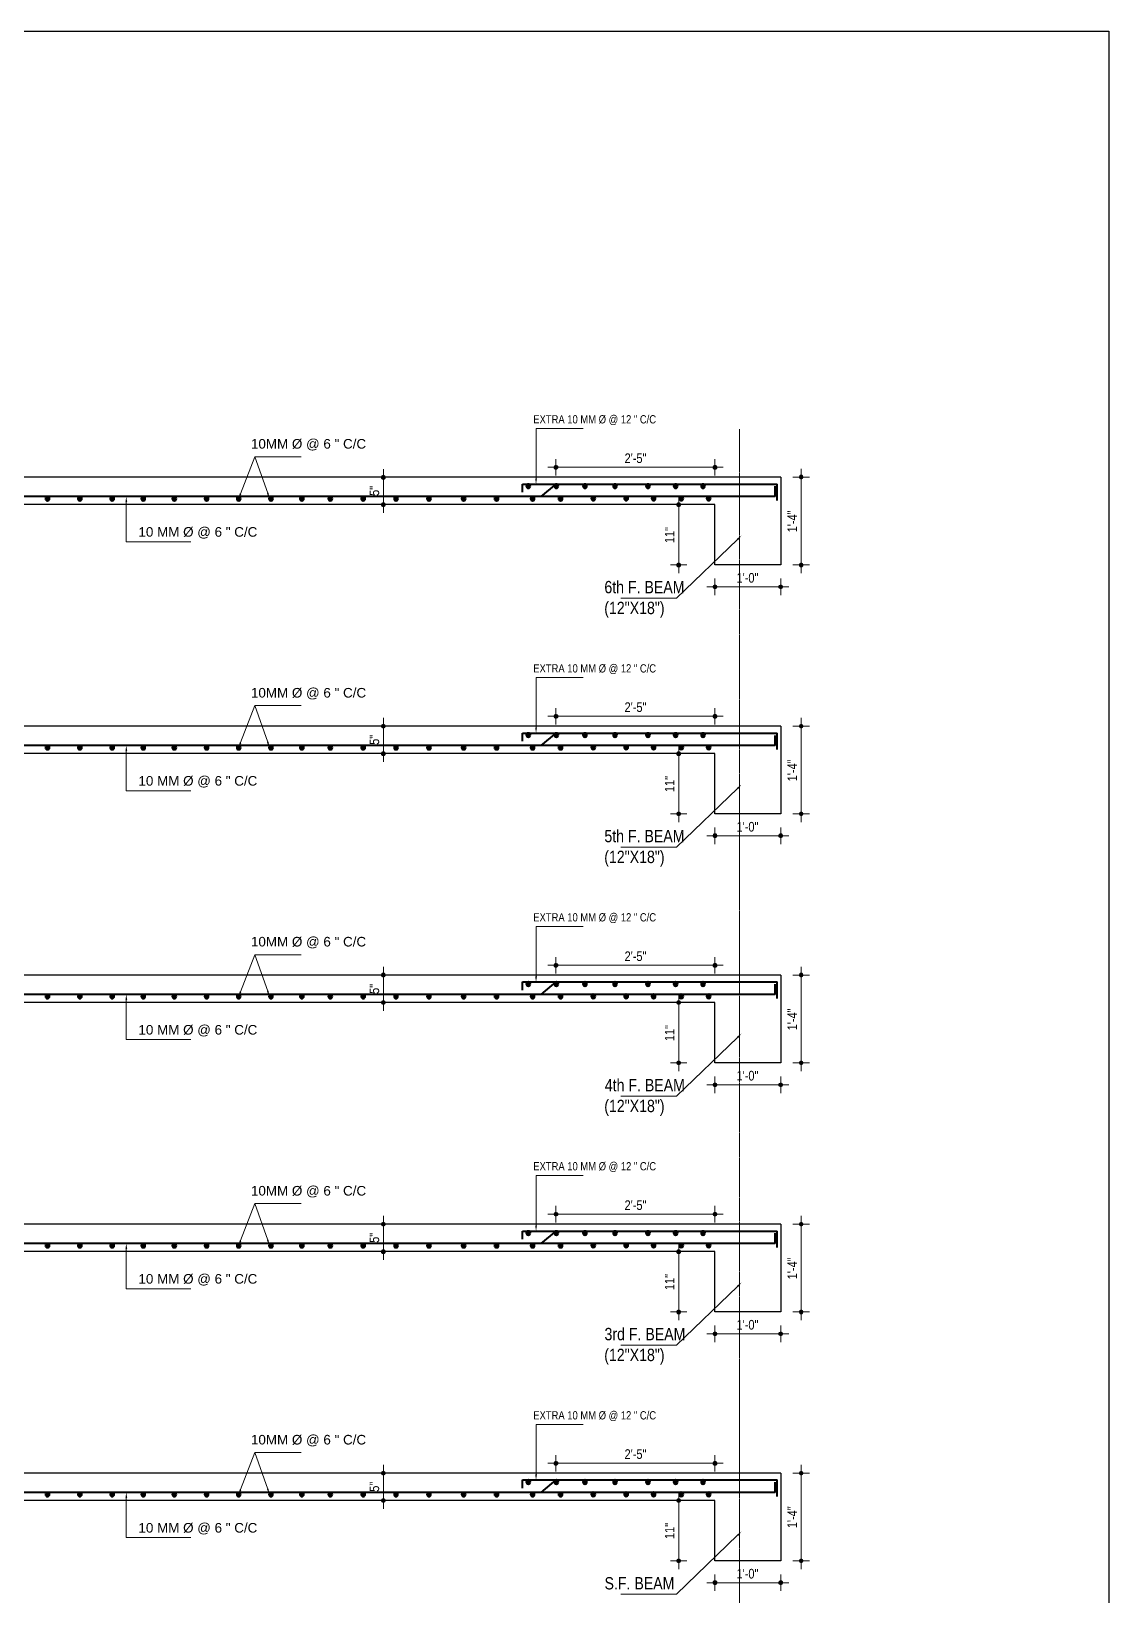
# Model space of a CAD drawing. Header units: inches. Extents: x 57837 to 133168, y 6972 to 27776.
# Drawn here: x 62147 to 62933, y 20198 to 21340 of the extents above; entities that cross this region are included whole.
import ezdxf

# ---------------------------------------------------------------- set-up
doc = ezdxf.new("R2010")
doc.units = ezdxf.units.IN
doc.header["$MEASUREMENT"] = 0
doc.linetypes.add('CENTER', pattern=[2, 1.25, -0.25, 0.25, -0.25])
for name, color, linetype, lineweight in [('CENTER', 9, 'CENTER', 5), ('DIM', 2, 'Continuous', 13), ('ROD', 1, 'Continuous', 40)]:
    doc.layers.add(name, color=color, linetype=linetype, lineweight=lineweight)
doc.layers.add('text', color=255, linetype='Continuous')
doc.styles.add('Arial', font='arial.ttf', dxfattribs={"height": 6.5})
doc.styles.get("Standard").update_dxf_attribs({"font": 'ARIALN.TTF', "height": 7})

msp = doc.modelspace()

# ---------------------------------------------------------------- hatches: boundary and pattern name
at = {"lineweight": 13}
h = msp.add_hatch(color=256, dxfattribs=at)
edge = h.paths.add_edge_path()
edge.add_arc((62529.4, 21021.3), 1.42, 0, 360)
h = msp.add_hatch(color=256, dxfattribs=at)
edge = h.paths.add_edge_path()
edge.add_arc((62645.5, 21021.3), 1.42, 0, 360)
h = msp.add_hatch(color=256, dxfattribs=at)
edge = h.paths.add_edge_path()
edge.add_arc((62403.5, 21014), 1.42, 0, 360)
h = msp.add_hatch(color=256, dxfattribs=at)
edge = h.paths.add_edge_path()
edge.add_arc((62708.4, 21014.1), 1.42, 0, 360)
h = msp.add_hatch(color=256, dxfattribs=at)
edge = h.paths.add_edge_path()
edge.add_arc((62403.5, 20994), 1.42, 0, 360)
h = msp.add_hatch(color=256, dxfattribs=at)
edge = h.paths.add_edge_path()
edge.add_arc((62619, 20994), 1.42, 0, 360)
h = msp.add_hatch(color=256, dxfattribs=at)
edge = h.paths.add_edge_path()
edge.add_arc((62619, 20950), 1.42, 0, 360)
h = msp.add_hatch(color=256, dxfattribs=at)
edge = h.paths.add_edge_path()
edge.add_arc((62708.4, 20950), 1.42, 0, 360)
h = msp.add_hatch(color=256, dxfattribs=at)
edge = h.paths.add_edge_path()
edge.add_arc((62645.5, 20934), 1.42, 0, 360)
h = msp.add_hatch(color=256, dxfattribs=at)
edge = h.paths.add_edge_path()
edge.add_arc((62693.5, 20934), 1.42, 0, 360)
h = msp.add_hatch(color=256, dxfattribs=at)
edge = h.paths.add_edge_path()
edge.add_arc((62529.4, 20839.5), 1.42, 0, 360)
h = msp.add_hatch(color=256, dxfattribs=at)
edge = h.paths.add_edge_path()
edge.add_arc((62645.5, 20839.5), 1.42, 0, 360)
h = msp.add_hatch(color=256, dxfattribs=at)
edge = h.paths.add_edge_path()
edge.add_arc((62403.5, 20832.3), 1.42, 0, 360)
h = msp.add_hatch(color=256, dxfattribs=at)
edge = h.paths.add_edge_path()
edge.add_arc((62708.4, 20832.3), 1.42, 0, 360)
h = msp.add_hatch(color=256, dxfattribs=at)
edge = h.paths.add_edge_path()
edge.add_arc((62403.5, 20812.3), 1.42, 0, 360)
h = msp.add_hatch(color=256, dxfattribs=at)
edge = h.paths.add_edge_path()
edge.add_arc((62619, 20812.3), 1.42, 0, 360)
h = msp.add_hatch(color=256, dxfattribs=at)
edge = h.paths.add_edge_path()
edge.add_arc((62619, 20768.3), 1.42, 0, 360)
h = msp.add_hatch(color=256, dxfattribs=at)
edge = h.paths.add_edge_path()
edge.add_arc((62708.4, 20768.3), 1.42, 0, 360)
h = msp.add_hatch(color=256, dxfattribs=at)
edge = h.paths.add_edge_path()
edge.add_arc((62645.5, 20752.3), 1.42, 0, 360)
h = msp.add_hatch(color=256, dxfattribs=at)
edge = h.paths.add_edge_path()
edge.add_arc((62693.5, 20752.3), 1.42, 0, 360)
h = msp.add_hatch(color=256, dxfattribs=at)
edge = h.paths.add_edge_path()
edge.add_arc((62529.4, 20657.8), 1.42, 0, 360)
h = msp.add_hatch(color=256, dxfattribs=at)
edge = h.paths.add_edge_path()
edge.add_arc((62645.5, 20657.8), 1.42, 0, 360)
h = msp.add_hatch(color=256, dxfattribs=at)
edge = h.paths.add_edge_path()
edge.add_arc((62403.5, 20650.6), 1.42, 0, 360)
h = msp.add_hatch(color=256, dxfattribs=at)
edge = h.paths.add_edge_path()
edge.add_arc((62708.4, 20650.6), 1.42, 0, 360)
h = msp.add_hatch(color=256, dxfattribs=at)
edge = h.paths.add_edge_path()
edge.add_arc((62403.5, 20630.6), 1.42, 0, 360)
h = msp.add_hatch(color=256, dxfattribs=at)
edge = h.paths.add_edge_path()
edge.add_arc((62619, 20630.6), 1.42, 0, 360)
h = msp.add_hatch(color=256, dxfattribs=at)
edge = h.paths.add_edge_path()
edge.add_arc((62619, 20586.6), 1.42, 0, 360)
h = msp.add_hatch(color=256, dxfattribs=at)
edge = h.paths.add_edge_path()
edge.add_arc((62708.4, 20586.6), 1.42, 0, 360)
h = msp.add_hatch(color=256, dxfattribs=at)
edge = h.paths.add_edge_path()
edge.add_arc((62645.5, 20570.5), 1.42, 0, 360)
h = msp.add_hatch(color=256, dxfattribs=at)
edge = h.paths.add_edge_path()
edge.add_arc((62693.5, 20570.5), 1.42, 0, 360)
h = msp.add_hatch(color=256, dxfattribs=at)
edge = h.paths.add_edge_path()
edge.add_arc((62529.4, 20476.1), 1.42, 0, 360)
h = msp.add_hatch(color=256, dxfattribs=at)
edge = h.paths.add_edge_path()
edge.add_arc((62645.5, 20476.1), 1.42, 0, 360)
h = msp.add_hatch(color=256, dxfattribs=at)
edge = h.paths.add_edge_path()
edge.add_arc((62403.5, 20468.8), 1.42, 0, 360)
h = msp.add_hatch(color=256, dxfattribs=at)
edge = h.paths.add_edge_path()
edge.add_arc((62708.4, 20468.8), 1.42, 0, 360)
h = msp.add_hatch(color=256, dxfattribs=at)
edge = h.paths.add_edge_path()
edge.add_arc((62403.5, 20448.8), 1.42, 0, 360)
h = msp.add_hatch(color=256, dxfattribs=at)
edge = h.paths.add_edge_path()
edge.add_arc((62619, 20448.8), 1.42, 0, 360)
h = msp.add_hatch(color=256, dxfattribs=at)
edge = h.paths.add_edge_path()
edge.add_arc((62619, 20404.8), 1.42, 0, 360)
h = msp.add_hatch(color=256, dxfattribs=at)
edge = h.paths.add_edge_path()
edge.add_arc((62708.4, 20404.8), 1.42, 0, 360)
h = msp.add_hatch(color=256, dxfattribs=at)
edge = h.paths.add_edge_path()
edge.add_arc((62645.5, 20388.8), 1.42, 0, 360)
h = msp.add_hatch(color=256, dxfattribs=at)
edge = h.paths.add_edge_path()
edge.add_arc((62693.5, 20388.8), 1.42, 0, 360)
h = msp.add_hatch(color=256, dxfattribs=at)
edge = h.paths.add_edge_path()
edge.add_arc((62529.4, 20294.3), 1.42, 0, 360)
h = msp.add_hatch(color=256, dxfattribs=at)
edge = h.paths.add_edge_path()
edge.add_arc((62645.5, 20294.3), 1.42, 0, 360)
h = msp.add_hatch(color=256, dxfattribs=at)
edge = h.paths.add_edge_path()
edge.add_arc((62403.5, 20287.1), 1.42, 0, 360)
h = msp.add_hatch(color=256, dxfattribs=at)
edge = h.paths.add_edge_path()
edge.add_arc((62708.4, 20287.1), 1.42, 0, 360)
h = msp.add_hatch(color=256, dxfattribs=at)
edge = h.paths.add_edge_path()
edge.add_arc((62403.5, 20267.1), 1.42, 0, 360)
h = msp.add_hatch(color=256, dxfattribs=at)
edge = h.paths.add_edge_path()
edge.add_arc((62619, 20267.1), 1.42, 0, 360)
h = msp.add_hatch(color=256, dxfattribs=at)
edge = h.paths.add_edge_path()
edge.add_arc((62619, 20223.1), 1.42, 0, 360)
h = msp.add_hatch(color=256, dxfattribs=at)
edge = h.paths.add_edge_path()
edge.add_arc((62708.4, 20223.1), 1.42, 0, 360)
h = msp.add_hatch(color=256, dxfattribs=at)
edge = h.paths.add_edge_path()
edge.add_arc((62645.5, 20207.1), 1.42, 0, 360)
h = msp.add_hatch(color=256, dxfattribs=at)
edge = h.paths.add_edge_path()
edge.add_arc((62693.5, 20207.1), 1.42, 0, 360)
at = {"layer": 'ROD'}
for points in [[(62159.9, 20998.4, -1), (62156.9, 20998.4, -1)], [(62183.5, 20998.4, -1), (62180.5, 20998.4, -1)], [(62207.1, 20998.4, -1), (62204.1, 20998.4, -1)], [(62229.8, 20998.4, -1), (62226.8, 20998.4, -1)], [(62252.5, 20998.4, -1), (62249.5, 20998.4, -1)], [(62276, 20998.4, -1), (62273, 20998.4, -1)], [(62299.5, 20998.4, -1), (62296.5, 20998.4, -1)], [(62323, 20998.4, -1), (62320, 20998.4, -1)], [(62345.5, 20998.4, -1), (62342.5, 20998.4, -1)], [(62366.3, 20998.4, -1), (62363.3, 20998.4, -1)], [(62390.3, 20998.4, -1), (62387.3, 20998.4, -1)], [(62414.3, 20998.4, -1), (62411.3, 20998.4, -1)], [(62438.3, 20998.4, -1), (62435.3, 20998.4, -1)], [(62463.6, 20998.4, -1), (62460.6, 20998.4, -1)], [(62487.6, 20998.4, -1), (62484.6, 20998.4, -1)], [(62510.8, 21007.5, -1), (62507.8, 21007.5, -1)], [(62513.9, 20998.4, -1), (62510.9, 20998.4, -1)], [(62531.3, 21007.5, -1), (62528.3, 21007.5, -1)], [(62534.3, 20998.4, -1), (62531.3, 20998.4, -1)], [(62552.1, 21007.5, -1), (62549.1, 21007.5, -1)], [(62558.2, 20998.5, -1), (62555.2, 20998.5, -1)], [(62574.1, 21007.5, -1), (62571.1, 21007.5, -1)], [(62582.2, 20998.5, -1), (62579.2, 20998.5, -1)], [(62598.1, 21007.5, -1), (62595.1, 21007.5, -1)], [(62602.2, 20998.5, -1), (62599.2, 20998.5, -1)], [(62618.3, 21007.5, -1), (62615.3, 21007.5, -1)], [(62622.4, 20998.5, -1), (62619.4, 20998.5, -1)], [(62638.3, 21007.5, -1), (62635.3, 21007.5, -1)], [(62642.4, 20998.5, -1), (62639.4, 20998.5, -1)], [(62159.9, 20816.7, -1), (62156.9, 20816.7, -1)], [(62183.5, 20816.7, -1), (62180.5, 20816.7, -1)], [(62207.1, 20816.7, -1), (62204.1, 20816.7, -1)], [(62229.8, 20816.7, -1), (62226.8, 20816.7, -1)], [(62252.5, 20816.7, -1), (62249.5, 20816.7, -1)], [(62276, 20816.7, -1), (62273, 20816.7, -1)], [(62299.5, 20816.7, -1), (62296.5, 20816.7, -1)], [(62323, 20816.7, -1), (62320, 20816.7, -1)], [(62345.5, 20816.7, -1), (62342.5, 20816.7, -1)], [(62366.3, 20816.7, -1), (62363.3, 20816.7, -1)], [(62390.3, 20816.7, -1), (62387.3, 20816.7, -1)], [(62414.3, 20816.7, -1), (62411.3, 20816.7, -1)], [(62438.3, 20816.7, -1), (62435.3, 20816.7, -1)], [(62463.6, 20816.7, -1), (62460.6, 20816.7, -1)], [(62487.6, 20816.7, -1), (62484.6, 20816.7, -1)], [(62510.8, 20825.8, -1), (62507.8, 20825.8, -1)], [(62513.9, 20816.7, -1), (62510.9, 20816.7, -1)], [(62531.3, 20825.8, -1), (62528.3, 20825.8, -1)], [(62534.3, 20816.7, -1), (62531.3, 20816.7, -1)], [(62552.1, 20825.8, -1), (62549.1, 20825.8, -1)], [(62558.2, 20816.8, -1), (62555.2, 20816.8, -1)], [(62574.1, 20825.8, -1), (62571.1, 20825.8, -1)], [(62582.2, 20816.8, -1), (62579.2, 20816.8, -1)], [(62598.1, 20825.8, -1), (62595.1, 20825.8, -1)], [(62602.2, 20816.8, -1), (62599.2, 20816.8, -1)], [(62618.3, 20825.8, -1), (62615.3, 20825.8, -1)], [(62622.4, 20816.8, -1), (62619.4, 20816.8, -1)], [(62638.3, 20825.8, -1), (62635.3, 20825.8, -1)], [(62642.4, 20816.8, -1), (62639.4, 20816.8, -1)], [(62510.8, 20644.1, -1), (62507.8, 20644.1, -1)], [(62531.3, 20644.1, -1), (62528.3, 20644.1, -1)], [(62552.1, 20644.1, -1), (62549.1, 20644.1, -1)], [(62574.1, 20644.1, -1), (62571.1, 20644.1, -1)], [(62598.1, 20644.1, -1), (62595.1, 20644.1, -1)], [(62618.3, 20644.1, -1), (62615.3, 20644.1, -1)], [(62638.3, 20644.1, -1), (62635.3, 20644.1, -1)], [(62159.9, 20635, -1), (62156.9, 20635, -1)], [(62183.5, 20635, -1), (62180.5, 20635, -1)], [(62207.1, 20635, -1), (62204.1, 20635, -1)], [(62229.8, 20635, -1), (62226.8, 20635, -1)], [(62252.5, 20635, -1), (62249.5, 20635, -1)], [(62276, 20635, -1), (62273, 20635, -1)], [(62299.5, 20635, -1), (62296.5, 20635, -1)], [(62323, 20635, -1), (62320, 20635, -1)], [(62345.5, 20635, -1), (62342.5, 20635, -1)], [(62366.3, 20635, -1), (62363.3, 20635, -1)], [(62390.3, 20635, -1), (62387.3, 20635, -1)], [(62414.3, 20635, -1), (62411.3, 20635, -1)], [(62438.3, 20635, -1), (62435.3, 20635, -1)], [(62463.6, 20635, -1), (62460.6, 20635, -1)], [(62487.6, 20635, -1), (62484.6, 20635, -1)], [(62513.9, 20635, -1), (62510.9, 20635, -1)], [(62534.3, 20635, -1), (62531.3, 20635, -1)], [(62558.2, 20635.1, -1), (62555.2, 20635.1, -1)], [(62582.2, 20635.1, -1), (62579.2, 20635.1, -1)], [(62602.2, 20635.1, -1), (62599.2, 20635.1, -1)], [(62622.4, 20635.1, -1), (62619.4, 20635.1, -1)], [(62642.4, 20635.1, -1), (62639.4, 20635.1, -1)], [(62510.8, 20462.3, -1), (62507.8, 20462.3, -1)], [(62531.3, 20462.3, -1), (62528.3, 20462.3, -1)], [(62552.1, 20462.3, -1), (62549.1, 20462.3, -1)], [(62574.1, 20462.3, -1), (62571.1, 20462.3, -1)], [(62598.1, 20462.3, -1), (62595.1, 20462.3, -1)], [(62618.3, 20462.3, -1), (62615.3, 20462.3, -1)], [(62638.3, 20462.3, -1), (62635.3, 20462.3, -1)], [(62159.9, 20453.2, -1), (62156.9, 20453.2, -1)], [(62183.5, 20453.2, -1), (62180.5, 20453.2, -1)], [(62207.1, 20453.2, -1), (62204.1, 20453.2, -1)], [(62229.8, 20453.2, -1), (62226.8, 20453.2, -1)], [(62252.5, 20453.2, -1), (62249.5, 20453.2, -1)], [(62276, 20453.2, -1), (62273, 20453.2, -1)], [(62299.5, 20453.2, -1), (62296.5, 20453.2, -1)], [(62323, 20453.2, -1), (62320, 20453.2, -1)], [(62345.5, 20453.2, -1), (62342.5, 20453.2, -1)], [(62366.3, 20453.2, -1), (62363.3, 20453.2, -1)], [(62390.3, 20453.2, -1), (62387.3, 20453.2, -1)], [(62414.3, 20453.2, -1), (62411.3, 20453.2, -1)], [(62438.3, 20453.2, -1), (62435.3, 20453.2, -1)], [(62463.6, 20453.2, -1), (62460.6, 20453.2, -1)], [(62487.6, 20453.2, -1), (62484.6, 20453.2, -1)], [(62513.9, 20453.2, -1), (62510.9, 20453.2, -1)], [(62534.3, 20453.2, -1), (62531.3, 20453.2, -1)], [(62558.2, 20453.3, -1), (62555.2, 20453.3, -1)], [(62582.2, 20453.3, -1), (62579.2, 20453.3, -1)], [(62602.2, 20453.3, -1), (62599.2, 20453.3, -1)], [(62622.4, 20453.3, -1), (62619.4, 20453.3, -1)], [(62642.4, 20453.3, -1), (62639.4, 20453.3, -1)], [(62510.8, 20280.6, -1), (62507.8, 20280.6, -1)], [(62531.3, 20280.6, -1), (62528.3, 20280.6, -1)], [(62552.1, 20280.6, -1), (62549.1, 20280.6, -1)], [(62574.1, 20280.6, -1), (62571.1, 20280.6, -1)], [(62598.1, 20280.6, -1), (62595.1, 20280.6, -1)], [(62618.3, 20280.6, -1), (62615.3, 20280.6, -1)], [(62638.3, 20280.6, -1), (62635.3, 20280.6, -1)], [(62159.9, 20271.5, -1), (62156.9, 20271.5, -1)], [(62183.5, 20271.5, -1), (62180.5, 20271.5, -1)], [(62207.1, 20271.5, -1), (62204.1, 20271.5, -1)], [(62229.8, 20271.5, -1), (62226.8, 20271.5, -1)], [(62252.5, 20271.5, -1), (62249.5, 20271.5, -1)], [(62276, 20271.5, -1), (62273, 20271.5, -1)], [(62299.5, 20271.5, -1), (62296.5, 20271.5, -1)], [(62323, 20271.5, -1), (62320, 20271.5, -1)], [(62345.5, 20271.5, -1), (62342.5, 20271.5, -1)], [(62366.3, 20271.5, -1), (62363.3, 20271.5, -1)], [(62390.3, 20271.5, -1), (62387.3, 20271.5, -1)], [(62414.3, 20271.5, -1), (62411.3, 20271.5, -1)], [(62438.3, 20271.5, -1), (62435.3, 20271.5, -1)], [(62463.6, 20271.5, -1), (62460.6, 20271.5, -1)], [(62487.6, 20271.5, -1), (62484.6, 20271.5, -1)], [(62513.9, 20271.5, -1), (62510.9, 20271.5, -1)], [(62534.3, 20271.5, -1), (62531.3, 20271.5, -1)], [(62558.2, 20271.6, -1), (62555.2, 20271.6, -1)], [(62582.2, 20271.6, -1), (62579.2, 20271.6, -1)], [(62602.2, 20271.6, -1), (62599.2, 20271.6, -1)], [(62622.4, 20271.6, -1), (62619.4, 20271.6, -1)], [(62642.4, 20271.6, -1), (62639.4, 20271.6, -1)]]:
    msp.add_hatch(color=256, dxfattribs=at).paths.add_polyline_path(points)

# ---------------------------------------------------------------- linework, layer by layer
at = {"color": 1}
for p, q in [((59608.3, 21339.5), (62932.8, 21339.5)), ((62932.8, 21339.5), (62932.8, 19129.9))]:
    msp.add_line(p, q, dxfattribs=at)
at = {"lineweight": 13}
for p, q in [((62529.4, 21015.3), (62529.4, 21027.3)), ((62645.5, 21027.3), (62645.5, 21015.3)), ((62397.5, 21014), (62409.5, 21014)), ((62403.5, 21008), (62403.5, 21020)), ((62535.4, 21021.3), (62523.4, 21021.3)), ((62639.5, 21021.3), (62651.5, 21021.3)), ((62702.4, 21014.1), (62714.4, 21014.1)), ((62708.4, 21008.1), (62708.4, 21020.1)), ((62403.5, 21000), (62403.5, 20988)), ((62619, 20988), (62619, 21000)), ((62409.5, 20994), (62397.5, 20994)), ((62613, 20994), (62625, 20994)), ((62619, 20956), (62619, 20944)), ((62708.4, 20956), (62708.4, 20944)), ((62625, 20950), (62613, 20950)), ((62714.4, 20950), (62702.4, 20950)), ((62651.5, 20934), (62639.5, 20934)), ((62645.5, 20928), (62645.5, 20940)), ((62687.5, 20934), (62699.5, 20934)), ((62693.5, 20940), (62693.5, 20928)), ((62535.4, 20839.5), (62523.4, 20839.5)), ((62529.4, 20833.5), (62529.4, 20845.5)), ((62639.5, 20839.5), (62651.5, 20839.5)), ((62645.5, 20845.5), (62645.5, 20833.5)), ((62397.5, 20832.3), (62409.5, 20832.3)), ((62403.5, 20826.3), (62403.5, 20838.3)), ((62702.4, 20832.3), (62714.4, 20832.3)), ((62708.4, 20826.3), (62708.4, 20838.3)), ((62403.5, 20818.3), (62403.5, 20806.3)), ((62619, 20806.3), (62619, 20818.3)), ((62409.5, 20812.3), (62397.5, 20812.3)), ((62613, 20812.3), (62625, 20812.3)), ((62619, 20774.3), (62619, 20762.3)), ((62708.4, 20774.3), (62708.4, 20762.3)), ((62625, 20768.3), (62613, 20768.3)), ((62714.4, 20768.3), (62702.4, 20768.3)), ((62651.5, 20752.3), (62639.5, 20752.3)), ((62645.5, 20746.3), (62645.5, 20758.3)), ((62687.5, 20752.3), (62699.5, 20752.3)), ((62693.5, 20758.3), (62693.5, 20746.3)), ((62535.4, 20657.8), (62523.4, 20657.8)), ((62529.4, 20651.8), (62529.4, 20663.8)), ((62639.5, 20657.8), (62651.5, 20657.8)), ((62645.5, 20663.8), (62645.5, 20651.8)), ((62397.5, 20650.6), (62409.5, 20650.6)), ((62403.5, 20644.6), (62403.5, 20656.6)), ((62702.4, 20650.6), (62714.4, 20650.6)), ((62708.4, 20644.6), (62708.4, 20656.6)), ((62403.5, 20636.6), (62403.5, 20624.6)), ((62619, 20624.6), (62619, 20636.6)), ((62409.5, 20630.6), (62397.5, 20630.6)), ((62613, 20630.6), (62625, 20630.6)), ((62619, 20592.6), (62619, 20580.6)), ((62708.4, 20592.6), (62708.4, 20580.6)), ((62625, 20586.6), (62613, 20586.6)), ((62714.4, 20586.6), (62702.4, 20586.6)), ((62651.5, 20570.5), (62639.5, 20570.5)), ((62645.5, 20564.5), (62645.5, 20576.5)), ((62687.5, 20570.5), (62699.5, 20570.5)), ((62693.5, 20576.5), (62693.5, 20564.5)), ((62403.5, 20462.8), (62403.5, 20474.8)), ((62535.4, 20476.1), (62523.4, 20476.1)), ((62529.4, 20470.1), (62529.4, 20482.1)), ((62639.5, 20476.1), (62651.5, 20476.1)), ((62645.5, 20482.1), (62645.5, 20470.1)), ((62708.4, 20462.8), (62708.4, 20474.8)), ((62397.5, 20468.8), (62409.5, 20468.8)), ((62702.4, 20468.8), (62714.4, 20468.8)), ((62403.5, 20454.8), (62403.5, 20442.8)), ((62619, 20442.8), (62619, 20454.8)), ((62409.5, 20448.8), (62397.5, 20448.8)), ((62613, 20448.8), (62625, 20448.8)), ((62619, 20410.8), (62619, 20398.8)), ((62708.4, 20410.8), (62708.4, 20398.8)), ((62625, 20404.8), (62613, 20404.8)), ((62645.5, 20382.8), (62645.5, 20394.8)), ((62693.5, 20394.8), (62693.5, 20382.8)), ((62714.4, 20404.8), (62702.4, 20404.8)), ((62651.5, 20388.8), (62639.5, 20388.8)), ((62687.5, 20388.8), (62699.5, 20388.8)), ((62403.5, 20281.1), (62403.5, 20293.1)), ((62535.4, 20294.3), (62523.4, 20294.3)), ((62529.4, 20288.3), (62529.4, 20300.3)), ((62639.5, 20294.3), (62651.5, 20294.3)), ((62645.5, 20300.3), (62645.5, 20288.3)), ((62708.4, 20281.1), (62708.4, 20293.1)), ((62397.5, 20287.1), (62409.5, 20287.1)), ((62702.4, 20287.1), (62714.4, 20287.1)), ((62403.5, 20273.1), (62403.5, 20261.1)), ((62619, 20261.1), (62619, 20273.1)), ((62409.5, 20267.1), (62397.5, 20267.1)), ((62613, 20267.1), (62625, 20267.1)), ((62625, 20223.1), (62613, 20223.1)), ((62619, 20229.1), (62619, 20217.1)), ((62714.4, 20223.1), (62702.4, 20223.1)), ((62708.4, 20229.1), (62708.4, 20217.1)), ((62645.5, 20201.1), (62645.5, 20213.1)), ((62693.5, 20213.1), (62693.5, 20201.1)), ((62651.5, 20207.1), (62639.5, 20207.1)), ((62687.5, 20207.1), (62699.5, 20207.1))]:
    msp.add_line(p, q, dxfattribs=at)
for p, q in [((62693.5, 21014), (61852.7, 21014)), ((62693.5, 21014), (62693.5, 20950)), ((62645.5, 20994), (61882.7, 20994)), ((62645.5, 20950), (62645.5, 20994)), ((62693.5, 20950), (62645.5, 20950)), ((62693.5, 20832.3), (61852.7, 20832.3)), ((62693.5, 20832.3), (62693.5, 20768.3)), ((62645.5, 20812.3), (61882.7, 20812.3)), ((62645.5, 20768.3), (62645.5, 20812.3)), ((62693.5, 20768.3), (62645.5, 20768.3)), ((62693.5, 20650.6), (61852.7, 20650.6)), ((62693.5, 20650.6), (62693.5, 20586.6)), ((62645.5, 20630.6), (61882.7, 20630.6)), ((62645.5, 20586.6), (62645.5, 20630.6)), ((62693.5, 20586.6), (62645.5, 20586.6)), ((62693.5, 20468.8), (61852.7, 20468.8)), ((62693.5, 20468.8), (62693.5, 20404.8)), ((62645.5, 20448.8), (61882.7, 20448.8)), ((62645.5, 20404.8), (62645.5, 20448.8)), ((62693.5, 20404.8), (62645.5, 20404.8)), ((62693.5, 20287.1), (61852.7, 20287.1)), ((62693.5, 20287.1), (62693.5, 20223.1)), ((62645.5, 20267.1), (61882.7, 20267.1)), ((62645.5, 20223.1), (62645.5, 20267.1)), ((62693.5, 20223.1), (62645.5, 20223.1))]:
    msp.add_line(p, q)
for centre in [(62529.4, 21021.3), (62645.5, 21021.3), (62403.5, 21014), (62708.4, 21014.1), (62403.5, 20994), (62619, 20994), (62619, 20950), (62708.4, 20950), (62645.5, 20934), (62693.5, 20934), (62529.4, 20839.5), (62645.5, 20839.5), (62403.5, 20832.3), (62708.4, 20832.3), (62403.5, 20812.3), (62619, 20812.3), (62619, 20768.3), (62708.4, 20768.3), (62645.5, 20752.3), (62693.5, 20752.3), (62529.4, 20657.8), (62645.5, 20657.8), (62403.5, 20650.6), (62708.4, 20650.6), (62403.5, 20630.6), (62619, 20630.6), (62619, 20586.6), (62708.4, 20586.6), (62645.5, 20570.5), (62693.5, 20570.5), (62529.4, 20476.1), (62645.5, 20476.1), (62403.5, 20468.8), (62708.4, 20468.8), (62403.5, 20448.8), (62619, 20448.8), (62619, 20404.8), (62708.4, 20404.8), (62645.5, 20388.8), (62693.5, 20388.8), (62529.4, 20294.3), (62645.5, 20294.3), (62403.5, 20287.1), (62708.4, 20287.1), (62403.5, 20267.1), (62619, 20267.1), (62619, 20223.1), (62708.4, 20223.1), (62645.5, 20207.1), (62693.5, 20207.1)]:
    msp.add_circle(centre, 1.42, dxfattribs=at)
at = {"layer": 'CENTER'}
for p, q in [((62663.5, 21049.1), (62663.5, 20867.4)), ((62663.5, 20867.4), (62663.5, 20685.6)), ((62663.5, 20685.6), (62663.5, 20503.9)), ((62663.5, 20503.9), (62663.5, 20322.2)), ((62663.5, 20322.2), (62663.5, 20140.4))]:
    msp.add_line(p, q, dxfattribs=at)
at = {"layer": 'DIM'}
for p, q in [((62514.9, 21013), (62514.9, 21049.6)), ((62514.9, 21049.6), (62549.4, 21049.6)), ((62299.3, 21002), (62309.8, 21029)), ((62309.8, 21029), (62343.5, 21029)), ((62319.1, 21002.4), (62309.8, 21029)), ((62309.8, 21029), (62343.5, 21029)), ((62641.5, 21021.3), (62533.4, 21021.3)), ((62708.4, 21010.1), (62708.4, 20954)), ((62215.9, 20995.9), (62215.9, 20966.9)), ((62619, 20990), (62619, 20954)), ((62215.9, 20966.9), (62263.1, 20966.9)), ((62689.5, 20934), (62649.5, 20934)), ((62514.9, 20831.3), (62514.9, 20867.8)), ((62514.9, 20867.8), (62549.4, 20867.8)), ((62299.3, 20820.3), (62309.8, 20847.3)), ((62309.8, 20847.3), (62343.5, 20847.3)), ((62319.1, 20820.7), (62309.8, 20847.3)), ((62309.8, 20847.3), (62343.5, 20847.3)), ((62641.5, 20839.5), (62533.4, 20839.5)), ((62708.4, 20828.3), (62708.4, 20772.3)), ((62215.9, 20814.2), (62215.9, 20785.2)), ((62619, 20808.3), (62619, 20772.3)), ((62215.9, 20785.2), (62263.1, 20785.2)), ((62689.5, 20752.3), (62649.5, 20752.3)), ((62514.9, 20649.6), (62514.9, 20686.1)), ((62514.9, 20686.1), (62549.4, 20686.1)), ((62299.3, 20638.5), (62309.8, 20665.5)), ((62309.8, 20665.5), (62343.5, 20665.5)), ((62319.1, 20639), (62309.8, 20665.5)), ((62309.8, 20665.5), (62343.5, 20665.5)), ((62641.5, 20657.8), (62533.4, 20657.8)), ((62708.4, 20646.6), (62708.4, 20590.6)), ((62215.9, 20632.5), (62215.9, 20603.5)), ((62619, 20626.6), (62619, 20590.6)), ((62215.9, 20603.5), (62263.1, 20603.5)), ((62689.5, 20570.5), (62649.5, 20570.5)), ((62514.9, 20467.8), (62514.9, 20504.4)), ((62514.9, 20504.4), (62549.4, 20504.4)), ((62299.3, 20456.8), (62309.8, 20483.8)), ((62309.8, 20483.8), (62343.5, 20483.8)), ((62319.1, 20457.2), (62309.8, 20483.8)), ((62309.8, 20483.8), (62343.5, 20483.8)), ((62641.5, 20476.1), (62533.4, 20476.1)), ((62708.4, 20464.8), (62708.4, 20408.8)), ((62215.9, 20450.7), (62215.9, 20421.7)), ((62619, 20444.8), (62619, 20408.8)), ((62215.9, 20421.7), (62263.1, 20421.7)), ((62689.5, 20388.8), (62649.5, 20388.8)), ((62514.9, 20286.1), (62514.9, 20322.6)), ((62514.9, 20322.6), (62549.4, 20322.6)), ((62299.3, 20275.1), (62309.8, 20302.1)), ((62309.8, 20302.1), (62343.5, 20302.1)), ((62319.1, 20275.5), (62309.8, 20302.1)), ((62309.8, 20302.1), (62343.5, 20302.1)), ((62641.5, 20294.3), (62533.4, 20294.3)), ((62708.4, 20283.1), (62708.4, 20227.1)), ((62215.9, 20269), (62215.9, 20240)), ((62619, 20263.1), (62619, 20227.1)), ((62215.9, 20240), (62263.1, 20240)), ((62689.5, 20207.1), (62649.5, 20207.1))]:
    msp.add_line(p, q, dxfattribs=at)
at = {"layer": 'DIM', "linetype": 'ByBlock'}
for p, q in [((62403.5, 21010), (62403.5, 20998)), ((62403.5, 20828.3), (62403.5, 20816.3)), ((62403.5, 20646.6), (62403.5, 20634.6)), ((62403.5, 20464.8), (62403.5, 20452.8)), ((62403.5, 20283.1), (62403.5, 20271.1))]:
    msp.add_line(p, q, dxfattribs=at)
at = {"layer": 'DIM', "lineweight": 13}
for p, q in [((62662, 20968.6), (62617.4, 20925.7)), ((62617.4, 20925.7), (62576.9, 20925.7)), ((62662, 20786.9), (62617.4, 20743.9)), ((62617.4, 20743.9), (62576.9, 20743.9)), ((62662, 20605.1), (62617.4, 20562.2)), ((62617.4, 20562.2), (62576.9, 20562.2)), ((62662, 20423.4), (62617.4, 20380.5)), ((62617.4, 20380.5), (62576.9, 20380.5)), ((62662, 20241.7), (62617.4, 20198.7)), ((62617.4, 20198.7), (62576.9, 20198.7))]:
    msp.add_line(p, q, dxfattribs=at)
at = {"layer": 'DIM'}
for points in [[(62515.6, 21013), (62514.9, 21009), (62514.3, 21013)], [(62215.3, 20995.9), (62215.9, 20999.9), (62216.6, 20995.9)], [(62299.9, 21001.8), (62297.8, 20998.3), (62298.7, 21002.2)], [(62319.7, 21002.7), (62320.4, 20998.7), (62318.5, 21002.2)], [(62515.6, 20831.3), (62514.9, 20827.3), (62514.3, 20831.3)], [(62215.3, 20814.2), (62215.9, 20818.2), (62216.6, 20814.2)], [(62299.9, 20820), (62297.8, 20816.5), (62298.7, 20820.5)], [(62319.7, 20820.9), (62320.4, 20816.9), (62318.5, 20820.5)], [(62515.6, 20649.6), (62514.9, 20645.6), (62514.3, 20649.6)], [(62215.3, 20632.5), (62215.9, 20636.5), (62216.6, 20632.5)], [(62299.9, 20638.3), (62297.8, 20634.8), (62298.7, 20638.8)], [(62319.7, 20639.2), (62320.4, 20635.2), (62318.5, 20638.7)], [(62515.6, 20467.8), (62514.9, 20463.8), (62514.3, 20467.8)], [(62215.3, 20450.7), (62215.9, 20454.7), (62216.6, 20450.7)], [(62299.9, 20456.5), (62297.8, 20453.1), (62298.7, 20457)], [(62319.7, 20457.5), (62320.4, 20453.5), (62318.5, 20457)], [(62515.6, 20286.1), (62514.9, 20282.1), (62514.3, 20286.1)], [(62215.3, 20269), (62215.9, 20273), (62216.6, 20269)], [(62299.9, 20274.8), (62297.8, 20271.3), (62298.7, 20275.3)], [(62319.7, 20275.7), (62320.4, 20271.7), (62318.5, 20275.3)]]:
    msp.add_solid(points, dxfattribs=at)
at = {"layer": 'DIM', "lineweight": 13}
for points in [[(62661.5, 20969.1), (62664.8, 20971.4), (62662.4, 20968.1)], [(62661.5, 20787.3), (62664.8, 20789.6), (62662.4, 20786.4)], [(62661.5, 20605.6), (62664.8, 20607.9), (62662.4, 20604.6)], [(62661.5, 20423.9), (62664.8, 20426.2), (62662.4, 20422.9)], [(62661.5, 20242.1), (62664.8, 20244.4), (62662.4, 20241.2)]]:
    msp.add_solid(points, dxfattribs=at)
at = {"layer": 'ROD'}
for p, q in [((62689.3, 20999.9), (61778.9, 20999.9)), ((62505.1, 21003), (62505.1, 21009)), ((62505.1, 21009), (62663.5, 21009)), ((62529.4, 21009), (62518.4, 21000)), ((62663.5, 21009), (62690.9, 21009)), ((62689.3, 20999.9), (62689.3, 21007.4)), ((62690.9, 20997), (62690.9, 21009)), ((62689.3, 20818.2), (61778.9, 20818.2)), ((62505.1, 20821.3), (62505.1, 20827.3)), ((62505.1, 20827.3), (62663.5, 20827.3)), ((62529.4, 20827.3), (62518.4, 20818.2)), ((62663.5, 20827.3), (62690.9, 20827.3)), ((62689.3, 20818.2), (62689.3, 20825.6)), ((62690.9, 20815.3), (62690.9, 20827.3)), ((62505.1, 20639.6), (62505.1, 20645.6)), ((62505.1, 20645.6), (62663.5, 20645.6)), ((62529.4, 20645.6), (62518.4, 20636.5)), ((62663.5, 20645.6), (62690.9, 20645.6)), ((62690.9, 20633.6), (62690.9, 20645.6)), ((62689.3, 20636.5), (61778.9, 20636.5)), ((62689.3, 20636.5), (62689.3, 20643.9)), ((62505.1, 20457.8), (62505.1, 20463.8)), ((62505.1, 20463.8), (62663.5, 20463.8)), ((62529.4, 20463.8), (62518.4, 20454.8)), ((62663.5, 20463.8), (62690.9, 20463.8)), ((62690.9, 20451.8), (62690.9, 20463.8)), ((62689.3, 20454.7), (61778.9, 20454.7)), ((62689.3, 20454.7), (62689.3, 20462.2)), ((62505.1, 20276.1), (62505.1, 20282.1)), ((62505.1, 20282.1), (62663.5, 20282.1)), ((62529.4, 20282.1), (62518.4, 20273)), ((62663.5, 20282.1), (62690.9, 20282.1)), ((62689.3, 20273), (62689.3, 20280.4)), ((62690.9, 20270.1), (62690.9, 20282.1)), ((62689.3, 20273), (61778.9, 20273))]:
    msp.add_line(p, q, dxfattribs=at)
at = {"layer": 'ROD', "extrusion": (0, 0, -1)}
for centre in [(62158.4, 20998.4), (62182, 20998.4), (62205.6, 20998.4), (62228.3, 20998.4), (62251, 20998.4), (62274.5, 20998.4), (62298, 20998.4), (62321.5, 20998.4), (62344, 20998.4), (62364.8, 20998.4), (62388.8, 20998.4), (62412.8, 20998.4), (62436.8, 20998.4), (62462.1, 20998.4), (62486.1, 20998.4), (62509.3, 21007.5), (62512.4, 20998.4), (62529.8, 21007.5), (62532.8, 20998.4), (62550.6, 21007.5), (62556.7, 20998.5), (62572.6, 21007.5), (62580.7, 20998.5), (62596.6, 21007.5), (62600.7, 20998.5), (62616.8, 21007.5), (62620.9, 20998.5), (62636.8, 21007.5), (62640.9, 20998.5), (62158.4, 20816.7), (62182, 20816.7), (62205.6, 20816.7), (62228.3, 20816.7), (62251, 20816.7), (62274.5, 20816.7), (62298, 20816.7), (62321.5, 20816.7), (62344, 20816.7), (62364.8, 20816.7), (62388.8, 20816.7), (62412.8, 20816.7), (62436.8, 20816.7), (62462.1, 20816.7), (62486.1, 20816.7), (62509.3, 20825.8), (62512.4, 20816.7), (62529.8, 20825.8), (62532.8, 20816.7), (62550.6, 20825.8), (62556.7, 20816.8), (62572.6, 20825.8), (62580.7, 20816.8), (62596.6, 20825.8), (62600.7, 20816.8), (62616.8, 20825.8), (62620.9, 20816.8), (62636.8, 20825.8), (62640.9, 20816.8), (62509.3, 20644.1), (62529.8, 20644.1), (62550.6, 20644.1), (62572.6, 20644.1), (62596.6, 20644.1), (62616.8, 20644.1), (62636.8, 20644.1), (62158.4, 20635), (62182, 20635), (62205.6, 20635), (62228.3, 20635), (62251, 20635), (62274.5, 20635), (62298, 20635), (62321.5, 20635), (62344, 20635), (62364.8, 20635), (62388.8, 20635), (62412.8, 20635), (62436.8, 20635), (62462.1, 20635), (62486.1, 20635), (62512.4, 20635), (62532.8, 20635), (62556.7, 20635.1), (62580.7, 20635.1), (62600.7, 20635.1), (62620.9, 20635.1), (62640.9, 20635.1), (62509.3, 20462.3), (62529.8, 20462.3), (62550.6, 20462.3), (62572.6, 20462.3), (62596.6, 20462.3), (62616.8, 20462.3), (62636.8, 20462.3), (62158.4, 20453.2), (62182, 20453.2), (62205.6, 20453.2), (62228.3, 20453.2), (62251, 20453.2), (62274.5, 20453.2), (62298, 20453.2), (62321.5, 20453.2), (62344, 20453.2), (62364.8, 20453.2), (62388.8, 20453.2), (62412.8, 20453.2), (62436.8, 20453.2), (62462.1, 20453.2), (62486.1, 20453.2), (62512.4, 20453.2), (62532.8, 20453.2), (62556.7, 20453.3), (62580.7, 20453.3), (62600.7, 20453.3), (62620.9, 20453.3), (62640.9, 20453.3), (62509.3, 20280.6), (62529.8, 20280.6), (62550.6, 20280.6), (62572.6, 20280.6), (62596.6, 20280.6), (62616.8, 20280.6), (62636.8, 20280.6), (62158.4, 20271.5), (62182, 20271.5), (62205.6, 20271.5), (62228.3, 20271.5), (62251, 20271.5), (62274.5, 20271.5), (62298, 20271.5), (62321.5, 20271.5), (62344, 20271.5), (62364.8, 20271.5), (62388.8, 20271.5), (62412.8, 20271.5), (62436.8, 20271.5), (62462.1, 20271.5), (62486.1, 20271.5), (62512.4, 20271.5), (62532.8, 20271.5), (62556.7, 20271.6), (62580.7, 20271.6), (62600.7, 20271.6), (62620.9, 20271.6), (62640.9, 20271.6)]:
    msp.add_ellipse(centre, major_axis=(-1.06, 1.06), ratio=1, start_param=2.356220323488816, end_param=8.639405630668403, dxfattribs=at)

# ---------------------------------------------------------------- texts
at = {"layer": 'DIM'}
for s, p in [('2\'-5"', (62579.5, 21024.4)), ('1\'-0"', (62661.2, 20937.1)), ('2\'-5"', (62579.5, 20842.7)), ('1\'-0"', (62661.2, 20755.4)), ('2\'-5"', (62579.5, 20660.9)), ('1\'-0"', (62661.2, 20573.7)), ('2\'-5"', (62579.5, 20479.2)), ('1\'-0"', (62661.2, 20391.9)), ('2\'-5"', (62579.5, 20297.5)), ('1\'-0"', (62661.2, 20210.2))]:
    msp.add_text(s, height=7, dxfattribs=at).set_placement(p)
for s, p in [('5"', (62400.4, 21000.4)), ('1\'-4"', (62705.4, 20973.8)), ('11"', (62615.9, 20965.9)), ('5"', (62400.4, 20818.7)), ('1\'-4"', (62705.4, 20792.1)), ('11"', (62615.9, 20784.2)), ('5"', (62400.4, 20636.9)), ('1\'-4"', (62705.4, 20610.3)), ('11"', (62615.9, 20602.4)), ('5"', (62400.4, 20455.2)), ('1\'-4"', (62705.4, 20428.6)), ('11"', (62615.9, 20420.7)), ('5"', (62400.4, 20273.5)), ('1\'-4"', (62705.4, 20246.9)), ('11"', (62615.9, 20239))]:
    msp.add_text(s, height=7, rotation=90, dxfattribs=at).set_placement(p)
at = {"layer": 'text'}
for s, height, p in [('EXTRA 10 MM Ø @ 12 " C/C', 6, (62512.9, 21053.3)), ('6th F. BEAM', 9, (62564.8, 20929.3)), ('(12"X18")', 9, (62564.7, 20914.1)), ('EXTRA 10 MM Ø @ 12 " C/C', 6, (62512.9, 20871.5)), ('5th F. BEAM', 9, (62564.8, 20747.6)), ('(12"X18")', 9, (62564.7, 20732.4)), ('EXTRA 10 MM Ø @ 12 " C/C', 6, (62512.9, 20689.8)), ('4th F. BEAM', 9, (62565.1, 20565.8)), ('(12"X18")', 9, (62564.7, 20550.6)), ('EXTRA 10 MM Ø @ 12 " C/C', 6, (62512.9, 20508.1)), ('3rd F. BEAM', 9, (62564.9, 20384.1)), ('(12"X18")', 9, (62564.7, 20368.9)), ('EXTRA 10 MM Ø @ 12 " C/C', 6, (62512.9, 20326.3)), ('S.F. BEAM', 9, (62564.9, 20202.2))]:
    msp.add_text(s, height=height, dxfattribs=at).set_placement(p)
at = {"layer": 'text', "style": 'Arial'}
for s, p in [('10MM Ø @ 6 " C/C', (62306.9, 21034.9)), ('10 MM Ø @ 6 " C/C', (62224.8, 20970.6)), ('10MM Ø @ 6 " C/C', (62306.9, 20853.2)), ('10 MM Ø @ 6 " C/C', (62224.8, 20788.9)), ('10MM Ø @ 6 " C/C', (62306.9, 20671.5)), ('10 MM Ø @ 6 " C/C', (62224.8, 20607.2)), ('10MM Ø @ 6 " C/C', (62306.9, 20489.7)), ('10 MM Ø @ 6 " C/C', (62224.8, 20425.4)), ('10MM Ø @ 6 " C/C', (62306.9, 20308)), ('10 MM Ø @ 6 " C/C', (62224.8, 20243.7))]:
    msp.add_text(s, height=7, dxfattribs=at).set_placement(p)

doc.saveas('drawing.dxf')
